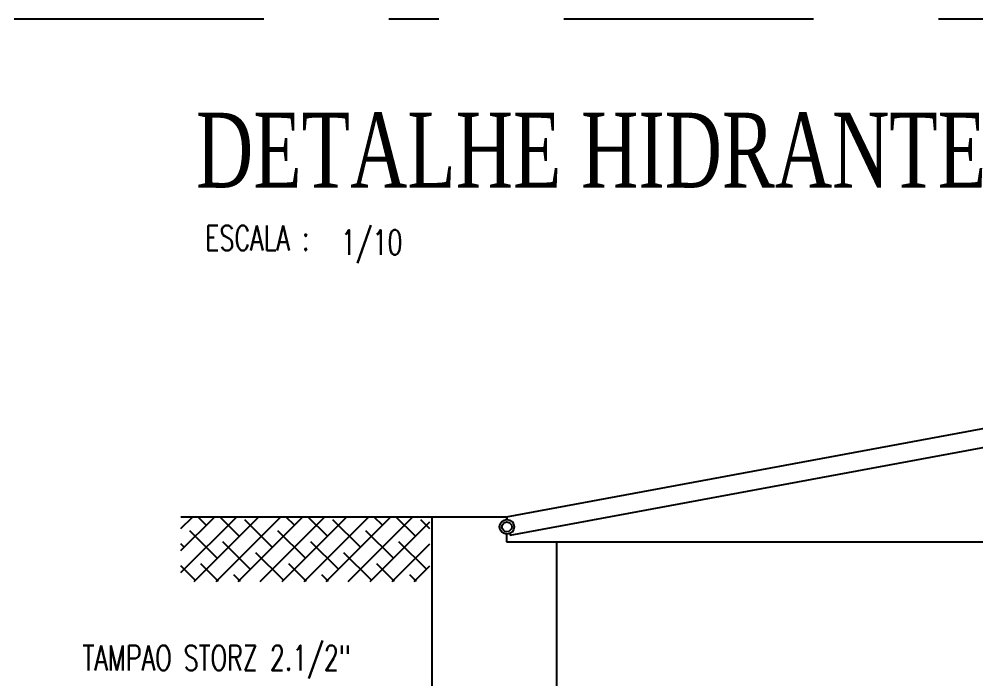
# Model space of a CAD drawing. Header units: millimetres. Extents: x 1822 to 2319, y 1244 to 1347.
# Drawn here: x 2315.168 to 2317.083, y 1345.194 to 1346.514 of the extents above; entities that cross this region are included whole.
import ezdxf
from ezdxf.enums import TextEntityAlignment as Align

# ---------------------------------------------------------------- set-up
doc = ezdxf.new("R2010")
doc.units = ezdxf.units.MM
doc.linetypes.add('DASHDOT', pattern=[1, 0.5, -0.25, 0, -0.25])
doc.layers.add('I-ARQ', color=8, linetype='Continuous')
doc.layers.add('I-NORMO_INST', color=4, linetype='Continuous')
doc.styles.add('60', font='ROMANS.SHX', dxfattribs={"height": 0.09})
doc.styles.add('ROMANS', font='romans.shx', dxfattribs={"width": 0.75, "height": 0.025})
doc.styles.add('SASB', font='ARIALN.TTF')
doc.styles.add('STYLE2', font='times.ttf')

# ---------------------------------------------------------------- blocks, each defined once
blk = doc.blocks.new('*X16')
at = {"color": 0}
for p, q in [((29.02397, 117.7482), (29.06866, 117.79289)), ((29.02397, 117.76588), (29.05098, 117.79289)), ((29.02397, 117.78355), (29.03331, 117.79289)), ((29.03459, 117.74113), (29.08634, 117.79289)), ((29.04441, 117.78631), (29.03784, 117.79289)), ((29.05226, 117.74113), (29.10402, 117.79289)), ((29.07093, 117.77747), (29.05552, 117.79289)), ((29.06994, 117.74113), (29.12169, 117.79289)), ((29.09744, 117.76863), (29.07535, 117.79073)), ((29.08762, 117.74113), (29.13937, 117.79289)), ((29.1053, 117.74113), (29.15705, 117.79289)), ((29.11512, 117.78631), (29.10855, 117.79289)), ((29.12298, 117.74113), (29.17473, 117.79289)), ((29.14164, 117.77747), (29.12623, 117.79289)), ((29.14065, 117.74113), (29.19241, 117.79289)), ((29.16815, 117.76863), (29.14606, 117.79073)), ((29.15833, 117.74113), (29.21008, 117.79289)), ((29.17601, 117.74113), (29.22397, 117.7891)), ((29.18583, 117.78631), (29.17926, 117.79289)), ((29.21235, 117.77747), (29.19694, 117.79289)), ((29.22397, 117.78352), (29.21677, 117.79073)), ((29.05325, 117.7598), (29.03115, 117.78189)), ((29.12396, 117.7598), (29.10186, 117.78189)), ((29.19467, 117.7598), (29.17257, 117.78189)), ((29.02673, 117.76863), (29.02397, 117.77139)), ((29.07977, 117.75096), (29.05767, 117.77305)), ((29.15048, 117.75096), (29.12838, 117.77305)), ((29.19369, 117.74113), (29.22397, 117.77142)), ((29.22119, 117.75096), (29.19909, 117.77305)), ((29.10628, 117.74212), (29.08419, 117.76421)), ((29.17699, 117.74212), (29.1549, 117.76421)), ((29.03557, 117.74212), (29.02397, 117.75372)), ((29.05424, 117.74113), (29.03999, 117.75538)), ((29.12495, 117.74113), (29.1107, 117.75538)), ((29.19566, 117.74113), (29.18141, 117.75538)), ((29.21136, 117.74113), (29.22397, 117.75374)), ((29.07191, 117.74113), (29.06651, 117.74654)), ((29.14262, 117.74113), (29.13722, 117.74654)), ((29.21333, 117.74113), (29.20793, 117.74654))]:
    blk.add_line(p, q, dxfattribs=at)
blk = doc.blocks.new('TITULO')
at = {"color": 253, "style": 'ROMANS', "width": 0.7}
blk.add_text('ESCALA :', height=0.002, dxfattribs=at).set_placement((0.00014, -0.002069))
at = {"style": 'SASB', "width": 0.7}
blk.add_attdef('LNOME', (0.000041, 0.001214), '', height=0.009, dxfattribs=at)
at = {"color": 253, "style": 'ROMANS', "width": 0.7}
blk.add_attdef('LESC', (0.010675, -0.002086), '', height=0.002, dxfattribs=at)

msp = doc.modelspace()

# ---------------------------------------------------------------- linework, layer by layer
at = {"layer": 'I-ARQ'}
for p, q in [((2316.1435, 1345.5183), (2317.7162, 1345.8095)), ((2316.1503, 1345.4815), (2317.723, 1345.7728)), ((2315.4915, 1345.5183), (2316.1435, 1345.5183)), ((2315.994, 1345.5183), (2315.994, 1343.9939)), ((2316.1435, 1345.5183), (2316.1435, 1345.5128)), ((2316.1435, 1345.5183), (2316.1445, 1345.5128)), ((2316.1435, 1345.4834), (2316.1435, 1345.4684)), ((2316.1498, 1345.4846), (2316.1503, 1345.4815)), ((2316.1435, 1345.4684), (2317.6921, 1345.4684)), ((2316.2432, 1345.4684), (2316.2432, 1344.3056))]:
    msp.add_line(p, q, dxfattribs=at)
for radius in [0.0147, 0.00977]:
    msp.add_circle((2316.144, 1345.4981), radius, dxfattribs=at)
at = {"layer": 'I-NORMO_INST', "linetype": 'DASHDOT'}
msp.add_lwpolyline([(2318.9579, 1346.5143), (2311.5584, 1346.5143), (2311.5584, 1342.0976), (2318.9579, 1342.0976)], close=True, dxfattribs=at)

# ---------------------------------------------------------------- block references
at = {"layer": 'I-ARQ', "xscale": 2.49169435215947, "yscale": 2.49169435215947, "zscale": 2.49169435215947}
msp.add_blockref('*X16', (2243.1727, 1052.0139), dxfattribs=at)
at = {"layer": 'I-NORMO_INST'}
ref = msp.add_blockref('TITULO', (2315.5369, 1346.1029), dxfattribs=dict(at, xscale=25, yscale=25, zscale=25))
ref.add_attrib('LNOME', 'DETALHE HIDRANTE DE PASSEIO', (2315.5219, 1346.1769), dxfattribs={"layer": '0', "height": 0.15, "style": 'STYLE2', "width": 0.7})
ref.add_attrib('LESC', '1/10', (2315.812, 1346.0425), dxfattribs={"layer": '0', "color": 253, "height": 0.05, "style": 'ROMANS', "width": 0.7})

# ---------------------------------------------------------------- texts
at = {"layer": 'I-NORMO_INST', "color": 4, "style": '60', "width": 0.7}
msp.add_text('TAMPAO STORZ 2.1/2"', height=0.05, dxfattribs=at).set_placement((2315.2947, 1345.2359), align=Align.MIDDLE_LEFT)

doc.saveas('drawing.dxf')
